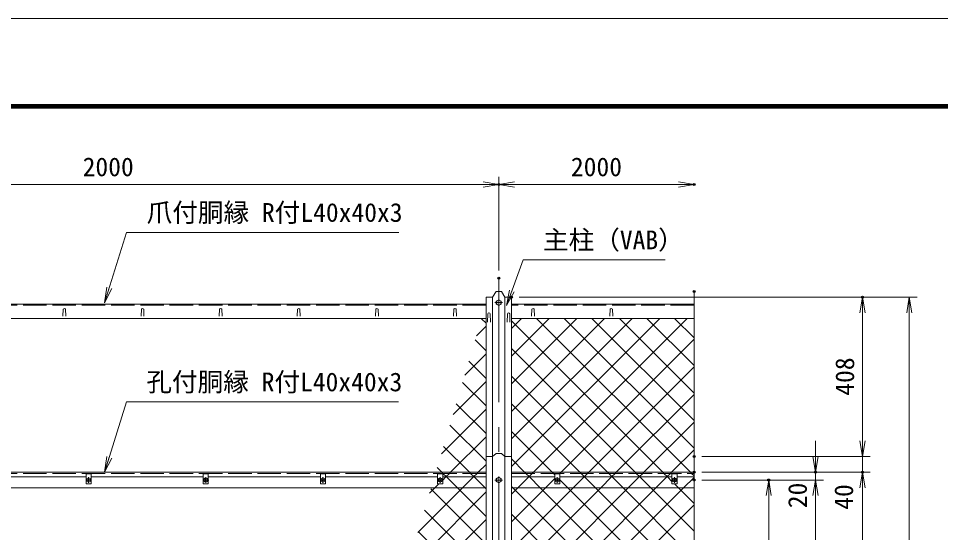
# Model space of a CAD drawing. Units: millimetres, scale not verified. Extents: x -4200 to 4200, y -2970 to 2970.
# Drawn here: x -2750 to -389, y 1654 to 2970 of the extents above; entities that cross this region are included whole.
import ezdxf
from ezdxf.enums import TextEntityAlignment as Align

# ---------------------------------------------------------------- set-up
doc = ezdxf.new("R2010")
doc.units = ezdxf.units.MM
doc.header["$LTSCALE"] = 10
doc.header["$PDMODE"] = 32
doc.header["$PDSIZE"] = 5
doc.linetypes.add('DASHED', pattern=[7.5, 6, -1.5])
doc.linetypes.add('USER1', pattern=[50.8, 31.75, -6.35, 6.35, -6.35])
for name, color, linetype, lineweight in [('0-0_D-STR1', 1, 'Continuous', 18), ('0-1_D-BMK', 2, 'USER1', 13), ('0-2_D-STR-DIM', 7, 'Continuous', 13), ('0-3_D-STR3', 3, 'Continuous', 13), ('0-7_0', 7, 'Continuous', 18), ('0-A_D-STR2', 7, 'Continuous', 13), ('0-B_D-STR-TXT', 7, 'Continuous', 13), ('0-C_D-TTL', 7, 'Continuous', 18)]:
    doc.layers.add(name, color=color, linetype=linetype, lineweight=lineweight)
doc.layers.add('0-8_Defpoints', color=7, linetype='Continuous')
doc.styles.add('ＭＳ ゴシック', font='')
doc.styles.get('ＭＳ ゴシック').set_extended_font_data('MS Gothic')

# ---------------------------------------------------------------- blocks, each defined once
blk = doc.blocks.new('_Open')
at = {"layer": '0-7_0'}
blk.add_line((-10, 1.667), (0, 0), dxfattribs=at)
blk.add_lwpolyline([(-10, -1.667), (0, 0), (-10, 0)], dxfattribs=at)

msp = doc.modelspace()

# ---------------------------------------------------------------- linework, layer by layer
at = {"layer": '0-0_D-STR1'}
for p, q in [((-1552.4, -311.84), (-1552.4, 2256)), ((-1535.9, -311.84), (-1535.9, 2256)), ((-1503.9, -311.84), (-1503.9, 2256)), ((-1487.4, -311.84), (-1487.4, 2256)), ((-1552.4, 2238.33), (-3494.9, 2238.33)), ((-2634.9, 2225.2), (-2635.65, 2207.45)), ((-2628.9, 2225.2), (-2628.15, 2207.45)), ((-2434.9, 2225.2), (-2435.65, 2207.45)), ((-2428.9, 2225.2), (-2428.15, 2207.45)), ((-2234.9, 2225.2), (-2235.65, 2207.45)), ((-2228.9, 2225.2), (-2228.15, 2207.45)), ((-2034.9, 2225.2), (-2035.65, 2207.45)), ((-2028.9, 2225.2), (-2028.15, 2207.45)), ((-1834.9, 2225.2), (-1835.65, 2207.45)), ((-1828.9, 2225.2), (-1828.15, 2207.45)), ((-1634.9, 2225.2), (-1635.65, 2207.45)), ((-1628.9, 2225.2), (-1628.15, 2207.45)), ((-1019.9, 2238.33), (-1487.4, 2238.33)), ((-1434.9, 2225.2), (-1435.65, 2207.45)), ((-1428.9, 2225.2), (-1428.15, 2207.45)), ((-1234.9, 2225.2), (-1235.65, 2207.45)), ((-1228.9, 2225.2), (-1228.15, 2207.45)), ((-1552.4, 2202.07), (-3494.9, 2202.07)), ((-1547.9, 2214.08), (-1548.65, 2192.58)), ((-1541.9, 2214.08), (-1541.15, 2192.58)), ((-1497.9, 2214.08), (-1498.65, 2192.58)), ((-1491.9, 2214.08), (-1491.15, 2192.58)), ((-1019.9, 2202.07), (-1487.4, 2202.07)), ((-1552.4, 1808.16), (-3494.9, 1808.16)), ((-1487.4, 1808.16), (-1019.9, 1808.16)), ((-3494.9, 1768.16), (-1552.4, 1768.16)), ((-1019.9, 1768.16), (-1487.4, 1768.16))]:
    msp.add_line(p, q, dxfattribs=at)
at = {"layer": '0-0_D-STR1', "linetype": 'DASHED'}
for p, q in [((-1552.4, 2235.61), (-3494.9, 2235.61)), ((-1019.9, 2235.61), (-1487.4, 2235.61)), ((-1552.4, 1805.16), (-3494.9, 1805.16)), ((-1487.4, 1805.16), (-1019.9, 1805.16))]:
    msp.add_line(p, q, dxfattribs=at)
at = {"layer": '0-0_D-STR1'}
for points in [[(-1552.4, 2256), (-1535.9, 2256), (-1526.9, 2270.69), (-1512.9, 2270.69), (-1503.9, 2256), (-1487.4, 2256)], [(-1552.4, 1848.16), (-1535.9, 1848.16), (-1526.9, 1855.92), (-1512.9, 1855.92), (-1503.9, 1848.16), (-1487.4, 1848.16)]]:
    msp.add_lwpolyline(points, dxfattribs=at)
for centre in [(-2631.9, 2223.95), (-2431.9, 2223.95), (-2231.9, 2223.95), (-2031.9, 2223.95), (-1831.9, 2223.95), (-1631.9, 2223.95), (-1431.9, 2223.95), (-1231.9, 2223.95), (-1544.9, 2212.83), (-1494.9, 2212.83)]:
    msp.add_arc(centre, 3.25, 22.61986, 157.38014, dxfattribs=at)
at = {"layer": '0-1_D-BMK'}
for p, q in [((-1519.9, 2304.78), (-1519.9, -326.84)), ((-1509.9, 2242.41), (-1529.9, 2242.41)), ((-2569.9, 1795.6), (-2569.9, 1780.72)), ((-2269.9, 1795.6), (-2269.9, 1780.72)), ((-1969.9, 1795.6), (-1969.9, 1780.72)), ((-1669.9, 1795.6), (-1669.9, 1780.72)), ((-1369.9, 1795.6), (-1369.9, 1780.72)), ((-1069.9, 1795.6), (-1069.9, 1780.72)), ((-2577.34, 1788.16), (-2562.46, 1788.16)), ((-2277.34, 1788.16), (-2262.46, 1788.16)), ((-1977.34, 1788.16), (-1962.46, 1788.16)), ((-1677.34, 1788.16), (-1662.46, 1788.16)), ((-1509.9, 1788.16), (-1529.9, 1788.16)), ((-1377.34, 1788.16), (-1362.46, 1788.16)), ((-1077.34, 1788.16), (-1062.46, 1788.16))]:
    msp.add_line(p, q, dxfattribs=at)
at = {"layer": '0-2_D-STR-DIM'}
for p, q in [((-1519.9, 2324.78), (-1519.9, 2564.78)), ((-1519.9, 2324.78), (-1519.9, 2564.78)), ((-3519.9, 2544.78), (-1519.9, 2544.78)), ((-1519.9, 2544.78), (-1019.9, 2544.78)), ((-1019.9, 2270.74), (-1019.9, 978.81)), ((-1467.4, 2256), (-568.85, 2256)), ((-1467.4, 2256), (-448.85, 2256)), ((-588.85, 1848.16), (-588.85, 2256)), ((-468.85, 2256), (-468.85, -11.84)), ((-588.85, 1888.16), (-588.85, 1928.16)), ((-708.85, 1848.16), (-708.85, 1888.16)), ((-999.9, 1848.16), (-568.85, 1848.16)), ((-999.9, 1848.16), (-568.85, 1848.16)), ((-588.85, 1848.16), (-588.85, 1808.16)), ((-999.9, 1808.16), (-568.85, 1808.16)), ((-999.9, 1808.16), (-568.85, 1808.16)), ((-999.9, 1808.16), (-688.85, 1808.16)), ((-708.85, 1788.16), (-708.85, 1808.16)), ((-588.85, 1808.16), (-588.85, -11.84)), ((-999.9, 1788.16), (-808.85, 1788.16)), ((-999.9, 1788.16), (-688.85, 1788.16)), ((-999.9, 1788.16), (-688.85, 1788.16)), ((-828.85, 1198.16), (-828.85, 1788.16)), ((-708.85, 1788.16), (-708.85, 18.16)), ((-708.85, 1748.16), (-708.85, 1708.16)), ((-588.85, 1768.16), (-588.85, 1728.16))]:
    msp.add_line(p, q, dxfattribs=at)
at = {"layer": '0-3_D-STR3'}
for p, q in [((-1519.9, 2249.91), (-1526.4, 2246.16)), ((-1526.4, 2246.16), (-1526.4, 2238.65)), ((-1513.4, 2246.16), (-1519.9, 2249.91)), ((-1513.4, 2238.65), (-1513.4, 2246.16)), ((-1526.4, 2238.65), (-1519.9, 2234.9)), ((-1519.9, 2234.9), (-1513.4, 2238.65)), ((-2576.4, 1796.16), (-2863.4, 1796.16)), ((-2276.4, 1796.16), (-2563.4, 1796.16)), ((-1976.4, 1796.16), (-2263.4, 1796.16)), ((-1676.4, 1796.16), (-1963.4, 1796.16)), ((-1552.4, 1796.16), (-1663.4, 1796.16)), ((-1519.9, 1795.67), (-1526.4, 1791.91)), ((-1513.4, 1791.91), (-1519.9, 1795.67)), ((-1376.4, 1796.16), (-1487.4, 1796.16)), ((-1076.4, 1796.16), (-1363.4, 1796.16)), ((-1019.9, 1796.16), (-1063.4, 1796.16)), ((-2571.73, 1788.55), (-2573.25, 1788.53)), ((-2573.25, 1788.53), (-2573.25, 1787.8)), ((-2573.25, 1788.53), (-2573.25, 1787.8)), ((-2571.73, 1787.77), (-2573.25, 1787.8)), ((-2570.8, 1789.03), (-2571.73, 1788.55)), ((-2570.8, 1787.3), (-2571.73, 1787.77)), ((-2570.78, 1789.04), (-2570.29, 1789.97)), ((-2570.78, 1787.28), (-2570.29, 1786.36)), ((-2570.26, 1791.51), (-2570.29, 1789.97)), ((-2570.29, 1791.51), (-2569.53, 1791.51)), ((-2570.26, 1784.81), (-2570.29, 1786.36)), ((-2570.26, 1784.81), (-2569.53, 1784.81)), ((-2569.53, 1791.51), (-2569.5, 1789.97)), ((-2569.53, 1784.81), (-2569.5, 1786.36)), ((-2569.01, 1789.04), (-2569.5, 1789.97)), ((-2569.01, 1787.28), (-2569.5, 1786.36)), ((-2569, 1789.03), (-2568.07, 1788.55)), ((-2569, 1787.3), (-2568.07, 1787.77)), ((-2568.07, 1787.77), (-2566.55, 1787.8)), ((-2271.73, 1788.55), (-2273.25, 1788.53)), ((-2273.25, 1788.53), (-2273.25, 1787.8)), ((-2273.25, 1788.53), (-2273.25, 1787.8)), ((-2271.73, 1787.77), (-2273.25, 1787.8)), ((-2270.8, 1789.03), (-2271.73, 1788.55)), ((-2270.8, 1787.3), (-2271.73, 1787.77)), ((-2270.78, 1789.04), (-2270.29, 1789.97)), ((-2270.78, 1787.28), (-2270.29, 1786.36)), ((-2270.26, 1791.51), (-2270.29, 1789.97)), ((-2270.29, 1791.51), (-2269.53, 1791.51)), ((-2270.26, 1784.81), (-2270.29, 1786.36)), ((-2270.26, 1784.81), (-2269.53, 1784.81)), ((-2269.53, 1791.51), (-2269.5, 1789.97)), ((-2269.53, 1784.81), (-2269.5, 1786.36)), ((-2269.01, 1789.04), (-2269.5, 1789.97)), ((-2269.01, 1787.28), (-2269.5, 1786.36)), ((-2269, 1789.03), (-2268.07, 1788.55)), ((-2269, 1787.3), (-2268.07, 1787.77)), ((-2268.07, 1787.77), (-2266.55, 1787.8)), ((-1971.73, 1788.55), (-1973.25, 1788.53)), ((-1973.25, 1788.53), (-1973.25, 1787.8)), ((-1973.25, 1788.53), (-1973.25, 1787.8)), ((-1971.73, 1787.77), (-1973.25, 1787.8)), ((-1970.8, 1789.03), (-1971.73, 1788.55)), ((-1970.8, 1787.3), (-1971.73, 1787.77)), ((-1970.78, 1789.04), (-1970.29, 1789.97)), ((-1970.78, 1787.28), (-1970.29, 1786.36)), ((-1970.26, 1791.51), (-1970.29, 1789.97)), ((-1970.29, 1791.51), (-1969.53, 1791.51)), ((-1970.26, 1784.81), (-1970.29, 1786.36)), ((-1970.26, 1784.81), (-1969.53, 1784.81)), ((-1969.53, 1791.51), (-1969.5, 1789.97)), ((-1969.53, 1784.81), (-1969.5, 1786.36)), ((-1969.01, 1789.04), (-1969.5, 1789.97)), ((-1969.01, 1787.28), (-1969.5, 1786.36)), ((-1969, 1789.03), (-1968.07, 1788.55)), ((-1969, 1787.3), (-1968.07, 1787.77)), ((-1968.07, 1787.77), (-1966.55, 1787.8)), ((-1671.73, 1788.55), (-1673.25, 1788.53)), ((-1673.25, 1788.53), (-1673.25, 1787.8)), ((-1673.25, 1788.53), (-1673.25, 1787.8)), ((-1671.73, 1787.77), (-1673.25, 1787.8)), ((-1670.8, 1789.03), (-1671.73, 1788.55)), ((-1670.8, 1787.3), (-1671.73, 1787.77)), ((-1670.78, 1789.04), (-1670.29, 1789.97)), ((-1670.78, 1787.28), (-1670.29, 1786.36)), ((-1670.26, 1791.51), (-1670.29, 1789.97)), ((-1670.29, 1791.51), (-1669.53, 1791.51)), ((-1670.26, 1784.81), (-1670.29, 1786.36)), ((-1670.26, 1784.81), (-1669.53, 1784.81)), ((-1669.53, 1791.51), (-1669.5, 1789.97)), ((-1669.53, 1784.81), (-1669.5, 1786.36)), ((-1669.01, 1789.04), (-1669.5, 1789.97)), ((-1669.01, 1787.28), (-1669.5, 1786.36)), ((-1669, 1789.03), (-1668.07, 1788.55)), ((-1669, 1787.3), (-1668.07, 1787.77)), ((-1668.07, 1787.77), (-1666.55, 1787.8)), ((-1526.4, 1791.91), (-1526.4, 1784.41)), ((-1526.4, 1784.41), (-1519.9, 1780.66)), ((-1519.9, 1780.66), (-1513.4, 1784.41)), ((-1513.4, 1784.41), (-1513.4, 1791.91)), ((-1371.73, 1788.55), (-1373.25, 1788.53)), ((-1373.25, 1788.53), (-1373.25, 1787.8)), ((-1373.25, 1788.53), (-1373.25, 1787.8)), ((-1371.73, 1787.77), (-1373.25, 1787.8)), ((-1370.8, 1789.03), (-1371.73, 1788.55)), ((-1370.8, 1787.3), (-1371.73, 1787.77)), ((-1370.78, 1789.04), (-1370.29, 1789.97)), ((-1370.78, 1787.28), (-1370.29, 1786.36)), ((-1370.26, 1791.51), (-1370.29, 1789.97)), ((-1370.29, 1791.51), (-1369.53, 1791.51)), ((-1370.26, 1784.81), (-1370.29, 1786.36)), ((-1370.26, 1784.81), (-1369.53, 1784.81)), ((-1369.53, 1791.51), (-1369.5, 1789.97)), ((-1369.53, 1784.81), (-1369.5, 1786.36)), ((-1369.01, 1789.04), (-1369.5, 1789.97)), ((-1369.01, 1787.28), (-1369.5, 1786.36)), ((-1369, 1789.03), (-1368.07, 1788.55)), ((-1369, 1787.3), (-1368.07, 1787.77)), ((-1368.07, 1787.77), (-1366.55, 1787.8)), ((-1071.73, 1788.55), (-1073.25, 1788.53)), ((-1073.25, 1788.53), (-1073.25, 1787.8)), ((-1073.25, 1788.53), (-1073.25, 1787.8)), ((-1071.73, 1787.77), (-1073.25, 1787.8)), ((-1070.8, 1789.03), (-1071.73, 1788.55)), ((-1070.8, 1787.3), (-1071.73, 1787.77)), ((-1070.78, 1789.04), (-1070.29, 1789.97)), ((-1070.78, 1787.28), (-1070.29, 1786.36)), ((-1070.26, 1791.51), (-1070.29, 1789.97)), ((-1070.29, 1791.51), (-1069.53, 1791.51)), ((-1070.26, 1784.81), (-1070.29, 1786.36)), ((-1070.26, 1784.81), (-1069.53, 1784.81)), ((-1069.53, 1791.51), (-1069.5, 1789.97)), ((-1069.53, 1784.81), (-1069.5, 1786.36)), ((-1069.01, 1789.04), (-1069.5, 1789.97)), ((-1069.01, 1787.28), (-1069.5, 1786.36)), ((-1069, 1789.03), (-1068.07, 1788.55)), ((-1069, 1787.3), (-1068.07, 1787.77)), ((-1068.07, 1787.77), (-1066.55, 1787.8))]:
    msp.add_line(p, q, dxfattribs=at)
for points in [[(-2576.4, 1804.16), (-2563.4, 1804.16), (-2563.4, 1778.16), (-2576.4, 1778.16)], [(-2276.4, 1804.16), (-2263.4, 1804.16), (-2263.4, 1778.16), (-2276.4, 1778.16)], [(-1976.4, 1804.16), (-1963.4, 1804.16), (-1963.4, 1778.16), (-1976.4, 1778.16)], [(-1676.4, 1804.16), (-1663.4, 1804.16), (-1663.4, 1778.16), (-1676.4, 1778.16)], [(-1376.4, 1804.16), (-1363.4, 1804.16), (-1363.4, 1778.16), (-1376.4, 1778.16)], [(-1076.4, 1804.16), (-1063.4, 1804.16), (-1063.4, 1778.16), (-1076.4, 1778.16)]]:
    msp.add_lwpolyline(points, close=True, dxfattribs=at)
for points in [[(-2568.07, 1788.55), (-2566.55, 1788.53), (-2566.55, 1787.8)], [(-2268.07, 1788.55), (-2266.55, 1788.53), (-2266.55, 1787.8)], [(-1968.07, 1788.55), (-1966.55, 1788.53), (-1966.55, 1787.8)], [(-1668.07, 1788.55), (-1666.55, 1788.53), (-1666.55, 1787.8)], [(-1368.07, 1788.55), (-1366.55, 1788.53), (-1366.55, 1787.8)], [(-1068.07, 1788.55), (-1066.55, 1788.53), (-1066.55, 1787.8)]]:
    msp.add_lwpolyline(points, dxfattribs=at)
for centre, radius in [((-1519.9, 2242.41), 6.25), ((-1519.9, 1788.16), 6.25), ((-2569.9, 1788.16), 5.25), ((-2269.9, 1788.16), 5.25), ((-1969.9, 1788.16), 5.25), ((-1669.9, 1788.16), 5.25), ((-1369.9, 1788.16), 5.25), ((-1069.9, 1788.16), 5.25)]:
    msp.add_circle(centre, radius, dxfattribs=at)
at = {"layer": '0-8_Defpoints'}
for p in [(-1519.9, 2544.78), (-1019.9, 2544.78), (-1519.9, 2304.78), (-1019.9, 2270.74), (-1487.4, 2256), (-588.85, 2256), (-1019.9, 1848.16), (-1019.9, 1808.16), (-708.85, 1808.16), (-588.85, 1808.16), (-1019.9, 1788.16), (-828.85, 1788.16)]:
    msp.add_point(p, dxfattribs=at)
at = {"layer": '0-A_D-STR2'}
for p, q in [((-1552.4, 2189.86), (-1563.71, 2201.17)), ((-1487.4, 2176.05), (-1461.38, 2202.07)), ((-1487.4, 2105.34), (-1390.67, 2202.07)), ((-1487.4, 2034.63), (-1319.96, 2202.07)), ((-1487.4, 1963.92), (-1249.25, 2202.07)), ((-1487.4, 1893.21), (-1178.54, 2202.07)), ((-1487.4, 1822.5), (-1107.82, 2202.07)), ((-1019.9, 1869.49), (-1352.48, 2202.07)), ((-1019.9, 1940.2), (-1281.77, 2202.07)), ((-1019.9, 2010.91), (-1211.06, 2202.07)), ((-1019.9, 2081.63), (-1140.35, 2202.07)), ((-1019.9, 2152.34), (-1069.64, 2202.07)), ((-1576.75, 2157.41), (-1552.4, 2181.77)), ((-1552.4, 2119.15), (-1579.95, 2146.7)), ((-1170.7, 1808.16), (-1487.4, 2124.86)), ((-1606.79, 2056.66), (-1552.4, 2111.05)), ((-1552.4, 2048.44), (-1596.19, 2092.23)), ((-1289.61, 1808.16), (-1019.9, 2077.87)), ((-1241.41, 1808.16), (-1487.4, 2054.15)), ((-1636.83, 1955.91), (-1552.4, 2040.34)), ((-1552.4, 1977.73), (-1612.43, 2037.76)), ((-1218.9, 1808.16), (-1019.9, 2007.16)), ((-1552.4, 1907.02), (-1628.67, 1983.29)), ((-1312.12, 1808.16), (-1487.4, 1983.44)), ((-1666.87, 1855.17), (-1552.4, 1969.63)), ((-1148.18, 1808.16), (-1019.9, 1936.45)), ((-1552.4, 1836.31), (-1644.91, 1928.82)), ((-1594.96, 1808.16), (-1661.15, 1874.35)), ((-1077.47, 1808.16), (-1019.9, 1865.74)), ((-1665.67, 1808.16), (-1677.39, 1819.88)), ((-1662.67, 1805.16), (-1665.67, 1808.16)), ((-1653.67, 1796.16), (-1662.67, 1805.16)), ((-1625.67, 1768.16), (-1653.67, 1796.16)), ((-1591.96, 1805.16), (-1594.96, 1808.16)), ((-1582.96, 1796.16), (-1591.96, 1805.16)), ((-1554.96, 1768.16), (-1582.96, 1796.16)), ((-1329.61, 1768.16), (-1301.61, 1796.16)), ((-1309.12, 1805.16), (-1312.12, 1808.16)), ((-1300.12, 1796.16), (-1309.12, 1805.16)), ((-1301.61, 1796.16), (-1292.61, 1805.16)), ((-1272.12, 1768.16), (-1300.12, 1796.16)), ((-1292.61, 1805.16), (-1289.61, 1808.16)), ((-1258.9, 1768.16), (-1230.9, 1796.16)), ((-1238.41, 1805.16), (-1241.41, 1808.16)), ((-1229.41, 1796.16), (-1238.41, 1805.16)), ((-1230.9, 1796.16), (-1221.9, 1805.16)), ((-1201.41, 1768.16), (-1229.41, 1796.16)), ((-1221.9, 1805.16), (-1218.9, 1808.16)), ((-1188.18, 1768.16), (-1160.18, 1796.16)), ((-1167.7, 1805.16), (-1170.7, 1808.16)), ((-1158.7, 1796.16), (-1167.7, 1805.16)), ((-1160.18, 1796.16), (-1151.18, 1805.16)), ((-1130.7, 1768.16), (-1158.7, 1796.16)), ((-1151.18, 1805.16), (-1148.18, 1808.16)), ((-1117.47, 1768.16), (-1089.47, 1796.16)), ((-1089.47, 1796.16), (-1080.47, 1805.16)), ((-1080.47, 1805.16), (-1077.47, 1808.16)), ((-1756.98, 1552.92), (-1552.4, 1757.5)), ((-1552.4, 1624.18), (-1693.63, 1765.41)), ((-1552.4, 1694.89), (-1625.67, 1768.16)), ((-1552.4, 1765.6), (-1554.96, 1768.16)), ((-1487.4, 1610.37), (-1329.61, 1768.16)), ((-1487.4, 1539.66), (-1258.9, 1768.16)), ((-1487.4, 1468.95), (-1188.18, 1768.16)), ((-1487.4, 1398.24), (-1117.47, 1768.16)), ((-1019.9, 1515.94), (-1272.12, 1768.16)), ((-1019.9, 1586.65), (-1201.41, 1768.16)), ((-1019.9, 1657.36), (-1130.7, 1768.16)), ((-1487.4, 1256.82), (-1019.9, 1724.32)), ((-1552.4, 1553.47), (-1709.87, 1710.94)), ((-1019.9, 1233.1), (-1487.4, 1700.6)), ((-1787.02, 1452.17), (-1552.4, 1686.79)), ((-1552.4, 1482.75), (-1726.11, 1656.47))]:
    msp.add_line(p, q, dxfattribs=at)
for points in [[(-1487.4, 1751.79), (-1471.03, 1768.16), (-1443.03, 1796.16), (-1434.03, 1805.16), (-1431.03, 1808.16), (-1037.11, 2202.07)], [(-1076.4, 1784.57), (-1087.99, 1796.16), (-1096.99, 1805.16), (-1099.99, 1808.16), (-1487.4, 2195.57)], [(-1019.9, 1798.78), (-1026.28, 1805.16), (-1029.28, 1808.16), (-1423.19, 2202.07)], [(-1364.32, 1804.16), (-1363.32, 1805.16), (-1360.32, 1808.16), (-1019.9, 2148.58)], [(-1376.4, 1801.73), (-1379.83, 1805.16), (-1382.83, 1808.16), (-1487.4, 1912.73)], [(-1663.4, 1787.92), (-1655.16, 1796.16), (-1646.16, 1805.16), (-1643.16, 1808.16), (-1552.4, 1898.92)], [(-1019.9, 1374.52), (-1413.54, 1768.16), (-1441.54, 1796.16), (-1450.54, 1805.16), (-1453.54, 1808.16), (-1487.4, 1842.02)], [(-1726.94, 1653.67), (-1612.45, 1768.16), (-1584.45, 1796.16), (-1575.45, 1805.16), (-1572.45, 1808.16), (-1552.4, 1828.21)], [(-1487.4, 1327.53), (-1046.76, 1768.16), (-1019.9, 1795.03)], [(-1696.9, 1754.42), (-1683.16, 1768.16), (-1673.16, 1778.16)], [(-1487.4, 1681.08), (-1400.32, 1768.16), (-1376.4, 1792.08)], [(-1019.9, 1303.81), (-1484.25, 1768.16), (-1487.4, 1771.31)], [(-1019.9, 1445.23), (-1342.83, 1768.16), (-1363.4, 1788.73)], [(-1019.9, 1728.07), (-1059.99, 1768.16), (-1069.99, 1778.16)]]:
    msp.add_lwpolyline(points, dxfattribs=at)
at = {"layer": '0-B_D-STR-TXT'}
for points in [[(-1775.35, 2422.2), (-2473.23, 2422.2), (-2528.23, 2243.99)], [(-1093.69, 2351.86), (-1457.56, 2351.86), (-1499.16, 2236.65)], [(-1776.11, 1988.28), (-2473.23, 1988.28), (-2528.23, 1810.07)]]:
    msp.add_lwpolyline(points, dxfattribs=at)
at = {"layer": '0-C_D-TTL', "color": 2}
msp.add_lwpolyline([(-4200, 2970), (4200, 2970), (4200, -2970), (-4200, -2970)], close=True, dxfattribs=at)
at = {"layer": '0-C_D-TTL'}
for points in [[(-3930, 2750), (3930, 2750), (3930, -2750), (-3930, -2750)], [(-3927.5, 2747.5), (3927.5, 2747.5), (3927.5, -2747.5), (-3927.5, -2747.5)], [(-3925, 2745), (3925, 2745), (3925, -2745), (-3925, -2745)], [(-3922.5, 2742.5), (3922.5, 2742.5), (3922.5, -2742.5), (-3922.5, -2742.5)], [(-3920, 2740), (3920, 2740), (3920, -2740), (-3920, -2740)]]:
    msp.add_lwpolyline(points, close=True, dxfattribs=at)

# ---------------------------------------------------------------- block references
at = {"layer": '0-2_D-STR-DIM', "xscale": 4, "yscale": 4}
for p in [(-1519.9, 2544.78), (-1019.9, 2544.78)]:
    msp.add_blockref('_Open', p, dxfattribs=at)
for p, rotation in [((-1519.9, 2544.78), 180), ((-588.85, 2256), 90), ((-468.85, 2256), 90), ((-588.85, 1848.16), 270), ((-588.85, 1848.16), 270), ((-708.85, 1808.16), 270), ((-588.85, 1808.16), 90), ((-588.85, 1808.16), 90), ((-828.85, 1788.16), 90), ((-708.85, 1788.16), 90), ((-708.85, 1788.16), 90)]:
    msp.add_blockref('_Open', p, dxfattribs=dict(at, rotation=rotation))
at = {"layer": '0-B_D-STR-TXT', "xscale": 4, "yscale": 4}
for p, rotation in [((-2528.82, 2242.07), 252.84683), ((-1499.84, 2234.77), 250.14821), ((-2528.82, 1808.16), 252.84683)]:
    msp.add_blockref('_Open', p, dxfattribs=dict(at, rotation=rotation))

# ---------------------------------------------------------------- texts
at = {"layer": '0-2_D-STR-DIM', "style": 'ＭＳ ゴシック'}
for p in [(-2585.17, 2551.53), (-1335.17, 2551.53)]:
    msp.add_text('2000', height=48.09, dxfattribs=at).set_placement(p, align=Align.BOTTOM_LEFT)
for s, p in [('408', (-595.6, 2003.96)), ('20', (-716.57, 1715.98)), ('40', (-598.21, 1712))]:
    msp.add_text(s, height=48.09, rotation=90, dxfattribs=at).set_placement(p, align=Align.BOTTOM_LEFT)
at = {"layer": '0-B_D-STR-TXT', "style": 'ＭＳ ゴシック'}
for s, p in [('爪付胴縁 R付L40x40x3', (-2421.29, 2434.78)), ('主柱（VAB）', (-1406.64, 2364.44)), ('孔付胴縁 R付L40x40x3', (-2422.05, 2000.87))]:
    msp.add_text(s, height=48.09, dxfattribs=at).set_placement(p, align=Align.BOTTOM_LEFT)

doc.saveas('drawing.dxf')
